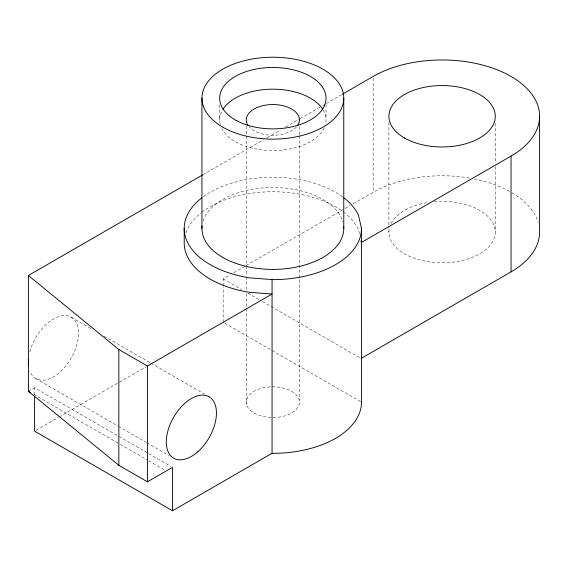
<?xml version="1.0" encoding="UTF-8"?>
<svg xmlns="http://www.w3.org/2000/svg" width="568" height="568" viewBox="0 0 568 568"><rect width="100%" height="100%" fill="white"/><g stroke="black" fill="none" stroke-linecap="round" stroke-linejoin="round"><path stroke-width="0.43" stroke-dasharray="2.84 2.13" d="M34.591 394.817L34.591 387.731L147.971 453.186M223.16 322.29L223.16 286.84M223.16 285.952L223.16 278.86L230.047 274.884M202.691 174.873L263.346 139.856M267.187 137.633L280.237 130.1M285.612 126.998L299.435 119.017M300.202 118.577L321.701 106.159M322.468 105.719L325.542 103.944M326.309 103.504L341.666 94.636M28.4 391.302L34.591 387.731M233.867 272.675L245.348 266.051M246.114 265.604L350.186 205.524M353.246 203.756L373.14 192.268A97.504 56.296 0 0 1 470.808 178.274M36.125 430.267L58.355 417.437M59.122 416.99L146.501 366.545M223.16 278.86L241.599 289.51M247.747 293.06L259.278 299.719M262.352 301.494L360.73 358.287M224.694 323.178L360.73 401.718M71.206 317.164L92.655 329.554M104.143 336.185L150.115 362.725M150.875 363.165L204.501 394.128M35.741 378.586L117.718 425.908M118.485 426.355L146.061 442.273M146.828 442.72L169.044 455.543M148.738 453.633L170.954 466.456M33.768 394.398L119.564 443.935M120.331 444.375L147.914 460.3M148.681 460.74L164.77 470.034M359.452 233.945L358.479 229.685A88.643 51.177 0 0 0 345.259 213.398M495.275 123.341L495.282 163.123M495.282 166.658L495.282 232.071M388.91 122.461L388.91 224.999M388.91 225.886L388.91 232.071M373.14 78.228L373.14 192.268M326.032 104.469L326.032 119.237M299.229 126.77L299.229 134.737M299.229 135.624L299.229 400.199M246.484 126.273L246.484 265.199M246.484 266.08L246.484 275.814M246.484 276.701L246.484 289.971M246.484 293.514L246.484 307.671M246.484 308.552L246.484 404.118M219.681 104.902L219.681 120.537M29.834 351.862A35.457 20.476 -60 0 1 68.416 316A35.457 20.476 -60 0 1 68.337 362.611A35.457 20.476 -60 0 1 29.806 371.096M474.273 178.934A97.504 56.296 0 0 1 509.595 191.451M511.846 192.737A97.504 56.296 0 0 1 538.201 222.571M434.286 201.697A53.186 30.707 0 0 1 495.197 230.395A53.186 30.707 0 0 1 440.065 262.757A53.186 30.707 0 0 1 389.364 228.066M391.061 223.43A53.186 30.707 0 0 1 428.329 202.414M271.035 417.473A26.59 15.35 0 0 1 250.63 393.73A26.59 15.35 0 0 1 296.482 395.108A26.59 15.35 0 0 1 271.909 417.501M296.411 127.012A26.59 15.35 0 0 1 272.782 135.241A26.59 15.35 0 0 1 249.231 126.934M185.921 232.93A88.643 51.177 0 0 1 201.136 212.851M201.825 212.311A88.643 51.177 0 0 1 344.577 212.851M203.103 221.066A70.915 40.946 0 0 1 273.57 187.511A70.915 40.946 0 0 1 342.852 221.882M203.245 196.769A88.643 51.177 0 0 1 343.178 197.295M324.193 127.906A53.186 30.707 0 0 1 273.35 150.591A53.186 30.707 0 0 1 221.783 128.46M220.285 124.541A53.186 30.707 0 0 1 222.635 109.773M323.171 109.929A53.186 30.707 0 0 1 325.72 123.249"/><path stroke-width="0.85" d="M202.691 174.873L28.4 275.494L28.4 391.302L118.84 465.32L147.417 481.82L172.487 467.343L172.487 510.767L34.591 431.155L34.591 396.592M184.209 228.45L184.209 242.926A88.643 51.177 0 0 0 249.913 292.364L272.065 294.046L147.417 366.012L118.84 349.519L28.4 275.494M201.938 228.45L201.938 98.172M172.487 510.767L272.065 453.278L272.065 279.57M343.768 228.45L343.768 98.172A70.915 40.946 0 0 0 237.396 62.714A70.915 40.946 0 0 0 237.396 133.629A70.915 40.946 0 0 0 343.768 98.172M272.065 453.278L272.853 453.335A88.643 51.177 0 0 0 361.496 402.158L361.397 227.995M342.433 94.196L373.14 76.46A97.504 56.296 0 0 1 511.044 76.46A97.504 56.296 0 0 1 511.044 156.079L511.044 271.88L361.397 358.28M511.044 156.079L361.397 242.472L361.007 240.768M28.4 391.302L30.7 392.63M539.6 116.27L539.6 232.071A97.504 56.296 0 0 1 511.044 271.88M147.417 366.012L147.417 481.82M118.84 349.519L118.84 465.32M28.521 365.118A35.457 20.476 -60 0 1 28.478 360.041M248.259 125.72A26.59 15.35 0 0 1 272.235 104.54A26.59 15.35 0 0 1 297.895 125.059M201.825 197.834A88.643 51.177 0 0 0 249.913 277.887L272.853 279.634A88.643 51.177 0 0 0 361.496 228.45L358.479 215.208A88.643 51.177 0 0 0 343.889 197.834M343.711 226.817A70.915 40.946 0 0 1 272.143 269.395A70.915 40.946 0 0 1 202.066 225.993M223.068 109.084A53.186 30.707 0 0 1 273.002 89.183A53.186 30.707 0 0 1 322.745 109.241M197.863 451.709A35.457 20.476 -60 0 0 209.102 396.776A35.457 20.476 -60 0 0 167.148 433.98A35.457 20.476 -60 0 0 197.863 451.709M404.487 137.981A53.186 30.707 0 0 0 493.464 124.214A53.186 30.707 0 0 0 428.329 86.606A53.186 30.707 0 0 0 404.487 137.981M236.054 120.338A53.186 30.707 0 0 0 324.505 105.492A53.186 30.707 0 0 0 258.007 68.685A53.186 30.707 0 0 0 236.054 120.338"/></g></svg>
